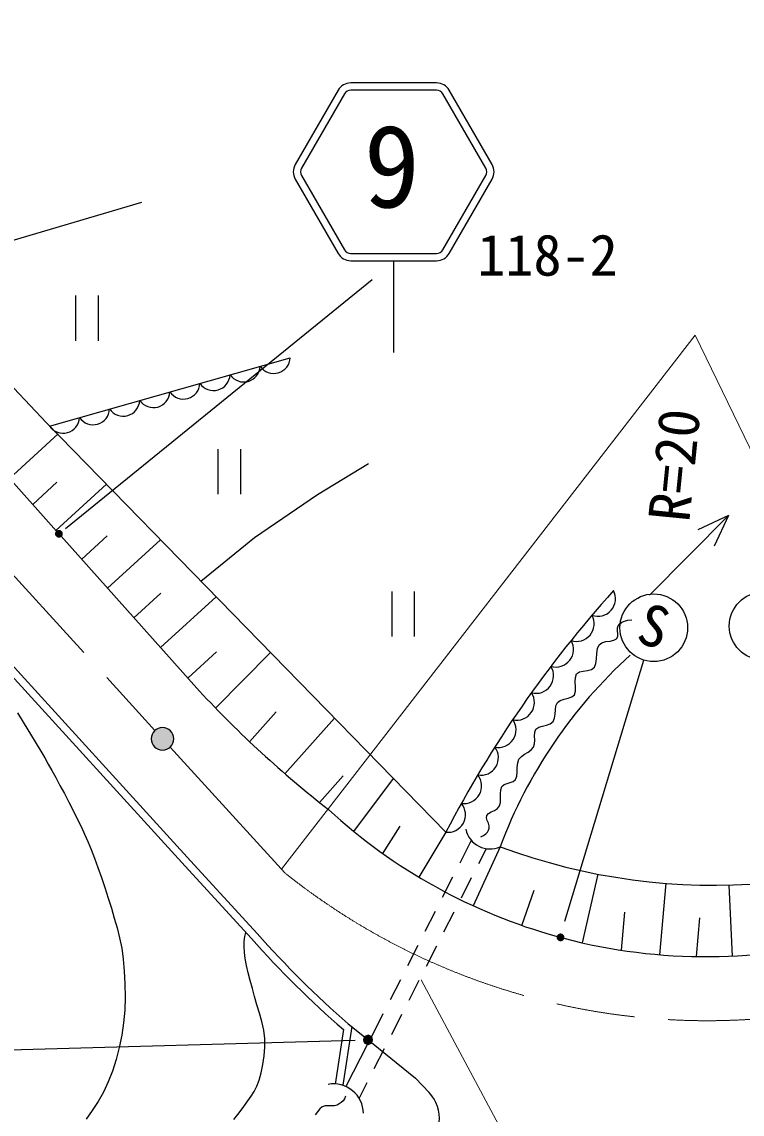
# Model space of a CAD drawing. Units: millimetres, scale not verified. Extents: x 40000 to 680000, y 20000 to 380000.
# Drawn here: x 154329 to 186267, y 246436 to 294859 of the extents above; entities that cross this region are included whole.
import ezdxf
from ezdxf.enums import TextEntityAlignment as Align

# ---------------------------------------------------------------- set-up
doc = ezdxf.new("R2010")
doc.units = ezdxf.units.MM
doc.header["$LTSCALE"] = 1000
doc.linetypes.add('CHAIN', pattern=[18.5, 12, -1.5, 3.5, -1.5])
for name, color, linetype, lineweight in [('M-BGD', 7, 'Continuous', 25), ('M-BMK', 2, 'CHAIN', 13), ('M-BMK-SRVR', 3, 'Continuous', 25), ('M-STR-HTXT', 7, 'Continuous', 13), ('M-STR-STRC', 7, 'Continuous', 25)]:
    doc.layers.add(name, color=color, linetype=linetype, lineweight=lineweight)
doc.styles.add('ＭＳ ゴシック', font='')
doc.styles.get('ＭＳ ゴシック').set_extended_font_data('MS Gothic')

msp = doc.modelspace()

# ---------------------------------------------------------------- hatches: boundary and pattern name
at = {"layer": 'M-BGD'}
msp.add_hatch(color=256, dxfattribs=at).paths.add_polyline_path([(169883, 249731, 0.41421), (169683, 249931, 0.41421), (169483, 249731, 0.41421), (169683, 249531, 0.41421)])
at = {"layer": 'M-BMK'}
for points in [[(156123, 272165, 1), (155823, 272165, 0.41421), (155973, 272015, 0.41421)], [(178364, 254273, 0.41421), (178214, 254423, 0.41421), (178064, 254273, 1)]]:
    msp.add_hatch(color=256, dxfattribs=at).paths.add_polyline_path(points)
at = {"layer": 'M-BMK-SRVR'}
msp.add_hatch(color=256, dxfattribs=at).paths.add_polyline_path([(161065, 263078, 1), (160065, 263078, 1)])

# ---------------------------------------------------------------- linework, layer by layer
at = {"layer": 'M-BGD'}
for p, q in [((138623, 294859), (155417, 277082)), ((149118, 283749), (159646, 286860)), ((156710, 282723), (156710, 280723)), ((157710, 282723), (157710, 280723)), ((155550, 276940), (166231, 279970)), ((155417, 277082), (173125, 258936)), ((153779, 274620), (155939, 276590)), ((163023, 275919), (163023, 273919)), ((164023, 275919), (164023, 273919)), ((154809, 273468), (155882, 274447)), ((155839, 272316), (158088, 274369)), ((185658, 272980), (182161, 269438)), ((185658, 272980), (184303, 272337)), ((185658, 272980), (185033, 271616)), ((156073, 272053), (162202, 265194)), ((156982, 271036), (158116, 272068)), ((158125, 269757), (160479, 271898)), ((159300, 268442), (160499, 269532)), ((160474, 267125), (162943, 269370)), ((170729, 269606), (170729, 267606)), ((171729, 269606), (171729, 267606)), ((152101, 267818), (161566, 257433)), ((152351, 268043), (161814, 257660)), ((161698, 265780), (162956, 266924)), ((162921, 264435), (165355, 266898)), ((164426, 262946), (165605, 264268)), ((165994, 261528), (168191, 263992)), ((167528, 260254), (168575, 261428)), ((169052, 258968), (170801, 261317)), ((170332, 257993), (171101, 259201)), ((173125, 258936), (171931, 256947)), ((174258, 258565), (173745, 257559)), ((175539, 258292), (174337, 255676)), ((174916, 258204), (174573, 257531)), ((161814, 257660), (164761, 254445)), ((161566, 257433), (164511, 254220)), ((173427, 256936), (172973, 256045)), ((174255, 256907), (173801, 256016)), ((179869, 257076), (179176, 254034)), ((182622, 253502), (182896, 256672)), ((176496, 254805), (177044, 256371)), ((185682, 256594), (185831, 253445)), ((172655, 255421), (172201, 254530)), ((173483, 255393), (173028, 254502)), ((180920, 253703), (181066, 255396)), ((184244, 253421), (184392, 255135)), ((171883, 253907), (171429, 253016)), ((172710, 253878), (172256, 252987)), ((171111, 252392), (170657, 251501)), ((171938, 252364), (171484, 251473)), ((170339, 250878), (169826, 249871)), ((171166, 250849), (170712, 249958)), ((168805, 250440), (169528, 249857)), ((168584, 250186), (168222, 247769)), ((168955, 250319), (168566, 247718)), ((169654, 249533), (168698, 247659)), ((169839, 249606), (171782, 248037)), ((170394, 249335), (169940, 248444)), ((171782, 248037), (172386, 247389)), ((169622, 247820), (169279, 247147))]:
    msp.add_line(p, q, dxfattribs=at)
for points in [[(135311, 294606), (139075, 290825), (142046, 287414), (143917, 285390), (151088, 277632), (155873, 272277)], [(162261, 270068), (164639, 272006), (167444, 273900), (169704, 275285)], [(174675, 258737), (174804, 258794), (174901, 258861), (174971, 258938), (175020, 259023), (175053, 259115), (175052, 259217), (175013, 259333), (174963, 259453), (174932, 259570), (174945, 259676), (175022, 259762), (175143, 259833), (175282, 259904), (175412, 259987), (175506, 260097), (175549, 260250), (175558, 260437), (175557, 260634), (175568, 260816), (175614, 260961), (175711, 261049), (175842, 261098), (175986, 261133), (176119, 261183), (176219, 261274), (176270, 261422), (176288, 261608), (176296, 261810), (176315, 262005), (176370, 262170), (176477, 262295), (176619, 262395), (176774, 262486), (176915, 262582), (177018, 262699), (177064, 262849), (177069, 263021), (177062, 263198), (177071, 263363), (177126, 263498), (177245, 263587), (177408, 263642), (177589, 263687), (177756, 263745), (177882, 263838), (177947, 263984), (177973, 264166), (177985, 264360), (178010, 264543), (178076, 264688), (178201, 264780), (178368, 264833), (178548, 264875), (178711, 264931), (178829, 265028), (178879, 265186), (178882, 265386), (178869, 265599), (178873, 265798), (178926, 265951), (179049, 266039), (179220, 266080), (179409, 266107), (179585, 266151), (179716, 266245), (179786, 266410), (179813, 266627), (179827, 266860), (179854, 267075), (179922, 267239), (180052, 267334), (180226, 267383), (180412, 267411), (180580, 267444), (180699, 267506), (180750, 267607), (180754, 267732), (180738, 267863), (180735, 267988), (180772, 268089), (180847, 268170), (180939, 268240), (181055, 268296), (181199, 268336), (181380, 268356)], [(154132, 264223), (154431, 263743), (154717, 263279), (154967, 262868), (155171, 262525), (155345, 262227), (155503, 261949), (155660, 261667), (155831, 261356), (156020, 261011), (156217, 260647), (156415, 260273), (156608, 259900), (156788, 259535), (156952, 259188), (157105, 258853), (157251, 258517), (157396, 258165), (157544, 257786), (157699, 257372), (157857, 256932), (158014, 256477), (158163, 256017), (158300, 255562), (158428, 255123), (158551, 254691), (158664, 254253), (158758, 253798), (158826, 253310), (158873, 252779), (158902, 252212), (158909, 251629), (158889, 251047), (158840, 250486), (158757, 249939), (158646, 249394), (158508, 248861), (158346, 248348), (158163, 247866), (157952, 247417), (157711, 246993), (157451, 246593), (157183, 246215)], [(163722, 246202), (163959, 246499), (164167, 246778), (164344, 247022), (164499, 247237), (164634, 247445), (164750, 247673), (164851, 247944), (164940, 248270), (165016, 248633), (165073, 249018), (165104, 249409), (165103, 249790), (165057, 250164), (164971, 250541), (164862, 250916), (164749, 251287), (164649, 251647), (164556, 252003), (164457, 252358), (164362, 252704), (164283, 253031), (164228, 253331), (164197, 253607), (164182, 253862), (164187, 254097), (164212, 254308), (164260, 254494)], [(168685, 247238), (168636, 247120), (168571, 247025), (168493, 246949), (168403, 246887), (168304, 246835), (168188, 246808), (168055, 246807), (167914, 246812), (167776, 246805), (167649, 246763), (167537, 246673), (167435, 246546), (167336, 246407)]]:
    msp.add_lwpolyline(points, dxfattribs=at)
msp.add_lwpolyline([(169883, 249731, 0.41421), (169683, 249931, 0.41421), (169483, 249731, 0.41421), (169683, 249531, 0.41421)], format="xyb", close=True, dxfattribs=at)
for centre, radius, start, end in [((165500, 280004), 731, 214.2849, 357.3936), ((164165, 279625), 731, 214.2849, 357.3936), ((162830, 279246), 731, 214.2849, 357.3936), ((160160, 278488), 731, 214.2849, 357.3936), ((161495, 278867), 731, 214.2849, 357.3936), ((158825, 278110), 731, 214.2849, 357.3936), ((157490, 277731), 731, 214.2849, 357.3936), ((156155, 277352), 731, 214.2849, 357.3936), ((219310, 234799), 52112, 138.0347, 152.4072), ((179870, 269286), 780, 250.281, 27.3853), ((178924, 268173), 780, 251.8779, 28.9822), ((178009, 267035), 780, 253.4749, 30.5792), ((195801, 250735), 21625, 132.0866, 159.5446), ((177127, 265871), 780, 255.0719, 32.1761), ((197313, 297710), 47854, 222.8022, 232.1206), ((176278, 264684), 780, 256.6688, 33.7731), ((175461, 263473), 780, 258.2658, 35.37), ((174679, 262240), 780, 259.8627, 36.967), ((173932, 260985), 780, 261.4597, 38.5639), ((173220, 259710), 780, 263.0566, 40.1609), ((185001, 283660), 27074, 249.5462, 300.5046), ((184663, 278147), 24730, 227.4193, 254.5356), ((175082, 259285), 1093, 191.7278, 294.7557), ((197165, 283121), 43270, 221.5075, 229.0482), ((184663, 278147), 24730, 255.2307, 285.6017), ((197165, 283121), 43607, 221.5114, 229.0482), ((168151, 246452), 1325, 0.9561, 100.3215), ((171175, 246236), 1672, 354.387, 43.6063)]:
    msp.add_arc(centre, radius, start, end, dxfattribs=at)
at = {"layer": 'M-BMK'}
for p, q in [((136529, 289428), (160228, 263447)), ((160902, 262709), (165987, 257134))]:
    msp.add_line(p, q, dxfattribs=at)
for points in [[(156123, 272165, 1), (155823, 272165, 0.41421), (155973, 272015, 0.41421)], [(178364, 254273, 0.41421), (178214, 254423, 0.41421), (178064, 254273, 1)]]:
    msp.add_lwpolyline(points, format="xyb", close=True, dxfattribs=at)
msp.add_arc((184705, 280578), 30000, 231.3955, 295.2883, dxfattribs=at)
at = {"layer": 'M-BMK-SRVR'}
msp.add_lwpolyline([(161065, 263078, 1), (160065, 263078, 1)], format="xyb", close=True, dxfattribs=at)
at = {"layer": 'M-STR-HTXT'}
for p, q in [((184177, 280964), (165838, 257298)), ((197521, 253453), (184177, 280964))]:
    msp.add_line(p, q, dxfattribs=at)
msp.add_lwpolyline([(172041, 252392), (184523, 229021), (214523, 229021)], dxfattribs=at)
at = {"layer": 'M-STR-STRC'}
for p, q in [((172715, 292151), (168915, 292151)), ((168352, 291826), (166453, 288536)), ((168634, 291664), (166734, 288373)), ((172715, 291826), (168915, 291826)), ((174896, 288373), (172996, 291664)), ((175177, 288536), (173278, 291826)), ((166453, 287886), (168352, 284595)), ((166734, 288048), (168634, 284758)), ((172996, 284758), (174896, 288048)), ((173278, 284595), (175177, 287886)), ((168915, 284595), (172715, 284595)), ((168915, 284270), (172715, 284270)), ((170815, 284270), (170815, 280206)), ((156259, 272399), (169859, 283430)), ((178409, 254996), (181914, 266562)), ((169112, 249701), (131299, 248631))]:
    msp.add_line(p, q, dxfattribs=at)
for centre in [(182349, 267998), (187195, 268076)]:
    msp.add_circle(centre, 1500, dxfattribs=at)
for centre, radius, start, end in [((168915, 291501), 650, 90, 150), ((172715, 291501), 650, 30, 90), ((168915, 291501), 325, 90, 150), ((172715, 291501), 325, 30, 90), ((167016, 288211), 650, 150, 210), ((167016, 288211), 325, 150, 210), ((174614, 288211), 325, 330, 30), ((174614, 288211), 650, 330, 30), ((168915, 284920), 325, 210, 270), ((172715, 284920), 325, 270, 330), ((168915, 284920), 650, 210, 270), ((172715, 284920), 650, 270, 330)]:
    msp.add_arc(centre, radius, start, end, dxfattribs=at)

# ---------------------------------------------------------------- texts
at = {"layer": 'M-STR-STRC', "style": 'ＭＳ ゴシック'}
for s, height, p in [('9', 3666, (169487, 285530)), ('118-2', 1833, (174519, 283057))]:
    msp.add_text(s, height=height, dxfattribs=at).set_placement(p, align=Align.BOTTOM_LEFT)
msp.add_text('R=20', height=1833, rotation=84.332, dxfattribs=at).set_placement((184468, 272583), align=Align.BOTTOM_LEFT)
msp.add_text('S', height=1833, rotation=343.082, dxfattribs=at).set_placement((181926, 266675), align=Align.BOTTOM_CENTER)

doc.saveas('drawing.dxf')
